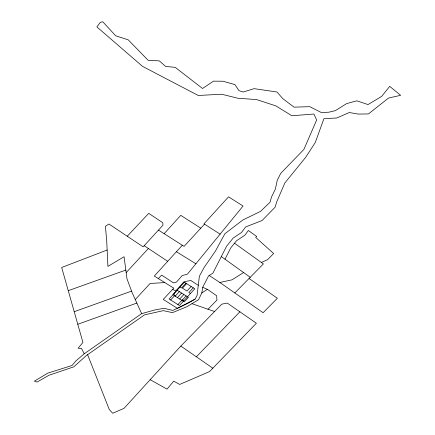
<?xml version="1.0" encoding="UTF-8"?>
<svg xmlns="http://www.w3.org/2000/svg" width="435" height="435" viewBox="0 0 435 435"><rect width="100%" height="100%" fill="white"/><g stroke="black" fill="none" stroke-linecap="round" stroke-linejoin="round"><path stroke-width="0.65" d="M201.802 292.962L202.764 287.176L208.577 275.926L212.856 273.224L226.543 246.297L233.193 238.027L241.496 232.497L245.677 226.923L262.049 220.534L275.143 207.174L276.655 202.003L284.854 182.956L305.685 157.329L315.277 142.506L323.901 118.69L336.755 117.983L349.316 112.518L358.184 114.073L368.434 113.937L388.58 98.022L400.64 95.314L389.722 86.369L381.664 96.385L367.999 104.579L356.863 100.817L346.597 103.606L335.396 110.637L328.784 112.219L321.231 112.475L309.769 106.678L294.038 107.151L282.864 98.696L276.954 91.997L254.122 88.658L243.198 92.024L239.005 90.692L234.916 84.597L223.052 81.236L213.487 81.149L202.552 88.501L175.18 67.322L165.648 66.463L159.379 60.905L148.156 60.296L128.205 39.824L115.688 35.8L102.785 21.75L100.316 22.337L96.88 26.91L142.549 66.386L198.262 95.477L221.671 94.226L237.679 98.201L256.726 99.61L275.969 105.939L291.847 115.753L313.896 114.024L316.642 120.027L303.886 149.428L280.695 173.396L277.296 180.166L275.273 189.345L271.587 196.794L270.015 202.28L260.478 211.41L242.882 219.963L224.911 233.725L215.379 251.185L204.048 267.579L199.382 276.236L197.05 295.572L195.081 299.139L187.621 303.478L172.82 310.411L163.875 308.306L154.784 309.976L141.641 313.63L84.232 353.785L75.956 360.849L72.02 365.482L47.692 373.187L34.36 381.147L37.116 382.033L48.937 375.274L73.787 366.841L86.347 355.547L144.518 314.848L163.381 310.644L172.434 312.64L186.843 306.746L198.55 299.731L201.802 292.962L207.397 289.346L216.684 295.773L216.918 300.09L207.995 309.231M224.993 259.222L230.746 247.901L236.493 240.767L244.878 235.177L248.369 230.517L256.748 236.515L255.682 237.407L273.637 253.523L267.563 259.69L261.381 262.457M158.345 278.585L161.651 275.089L173.402 282.859L176.452 282.108L182.178 275.583L187.414 274.164L243.051 206.027L228.565 196.837L203.982 223.813L220.094 234.144M87.598 354.672L109.272 409.487L112.67 413.25L123.98 408.383L180.84 346.075L221.785 304.147L227.266 303.086L256.378 323.221L209.545 371.593L179.655 384.448L173.75 381.136L167.029 389.146L150.173 379.684M164.131 233.698L180.77 215.341L200.801 228.196L204.51 224.15M182.303 245.242L154.3 276.078L173.75 288.128L163.272 299.41L177.388 308.35L195.081 299.139M141.641 313.63L132.262 292.924L127.004 278.927L124.078 256.742L107.918 266.372L106.744 241.441L105.428 226.385L108.897 223.998L143.142 246.83L162.951 225.194L162.82 222.736L148.726 213.362L127.254 236.238M170.656 299.992L174.99 295.24L173.434 294.256M185.952 283.212L181.623 287.965L180.068 286.98M175.164 296.159L179.312 291.613M186.593 283.62L182.45 288.171L186.99 291.042L191.134 286.496M177.436 297.594L181.58 293.049M179.709 299.035L183.853 294.484M177.926 304.592L182.254 299.84L183.809 300.824M193.216 287.812L188.888 292.565L190.443 293.549M181.977 300.471L186.126 295.925M126.172 272.62L148.384 248.494M200.801 228.196L184.076 246.373L158.476 230.104M135.263 299.546L150.129 283.468L164.827 282.598M196.359 356.803L239.87 311.808M234.813 292.945L263.409 263.909L234.508 243.225M243.595 272.527L232.029 279.83L219.844 282.478L209.235 275.513M107.119 250.022L61.678 267.487L82.938 342.443L78.099 348.25L81.465 348.343L84.232 353.785M74.216 311.694L131.582 291.118M77.783 324.271L136.851 303.054M68.257 290.672L125.835 270.064M191.976 303.668L214.585 311.52M202.743 287.307L207.397 289.346M176.409 251.734L195.897 263.779M172.7 289.259L174.761 290.536L176.659 289.933L183.983 281.777L190.856 280.472L198.284 285.349M144.202 245.721L167.709 261.31M180.84 346.075L212.84 368.206M249.07 278.471L277.356 298.252L263.099 312.727L219.844 282.478M221.312 256.585L250.239 277.285M177.04 290.172L172.896 294.723L184.25 301.906L188.393 297.361L177.04 290.172M184.396 282.228L169.101 299.008L179.481 305.577L194.771 288.796L184.396 282.228"/></g></svg>
